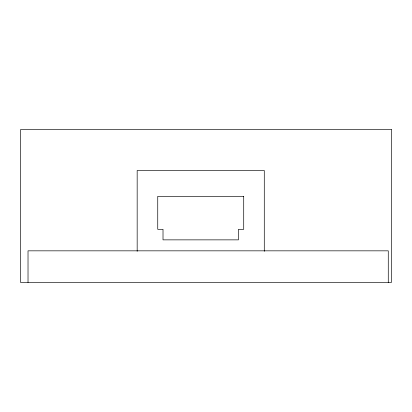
<?xml version="1.0" encoding="UTF-8"?>
<svg xmlns="http://www.w3.org/2000/svg" width="412" height="412" viewBox="0 0 412 412"><rect width="100%" height="100%" fill="white"/><g stroke="black" fill="none" stroke-linecap="round" stroke-linejoin="round"><path stroke-width="0.62" d="M388.274 282.483L388.274 250.836L28.021 250.836L28.021 282.483M264.283 251.33L264.283 170.501L137.165 170.501L137.165 251.33M391.4 129.517L20.6 129.517L20.6 282.483L391.4 282.483L391.4 129.517M243.713 196.349L157.739 196.349L157.739 229.314L163.013 229.314L163.013 239.861L238.44 239.861L238.44 229.314L243.713 229.314L243.713 196.349"/></g></svg>
